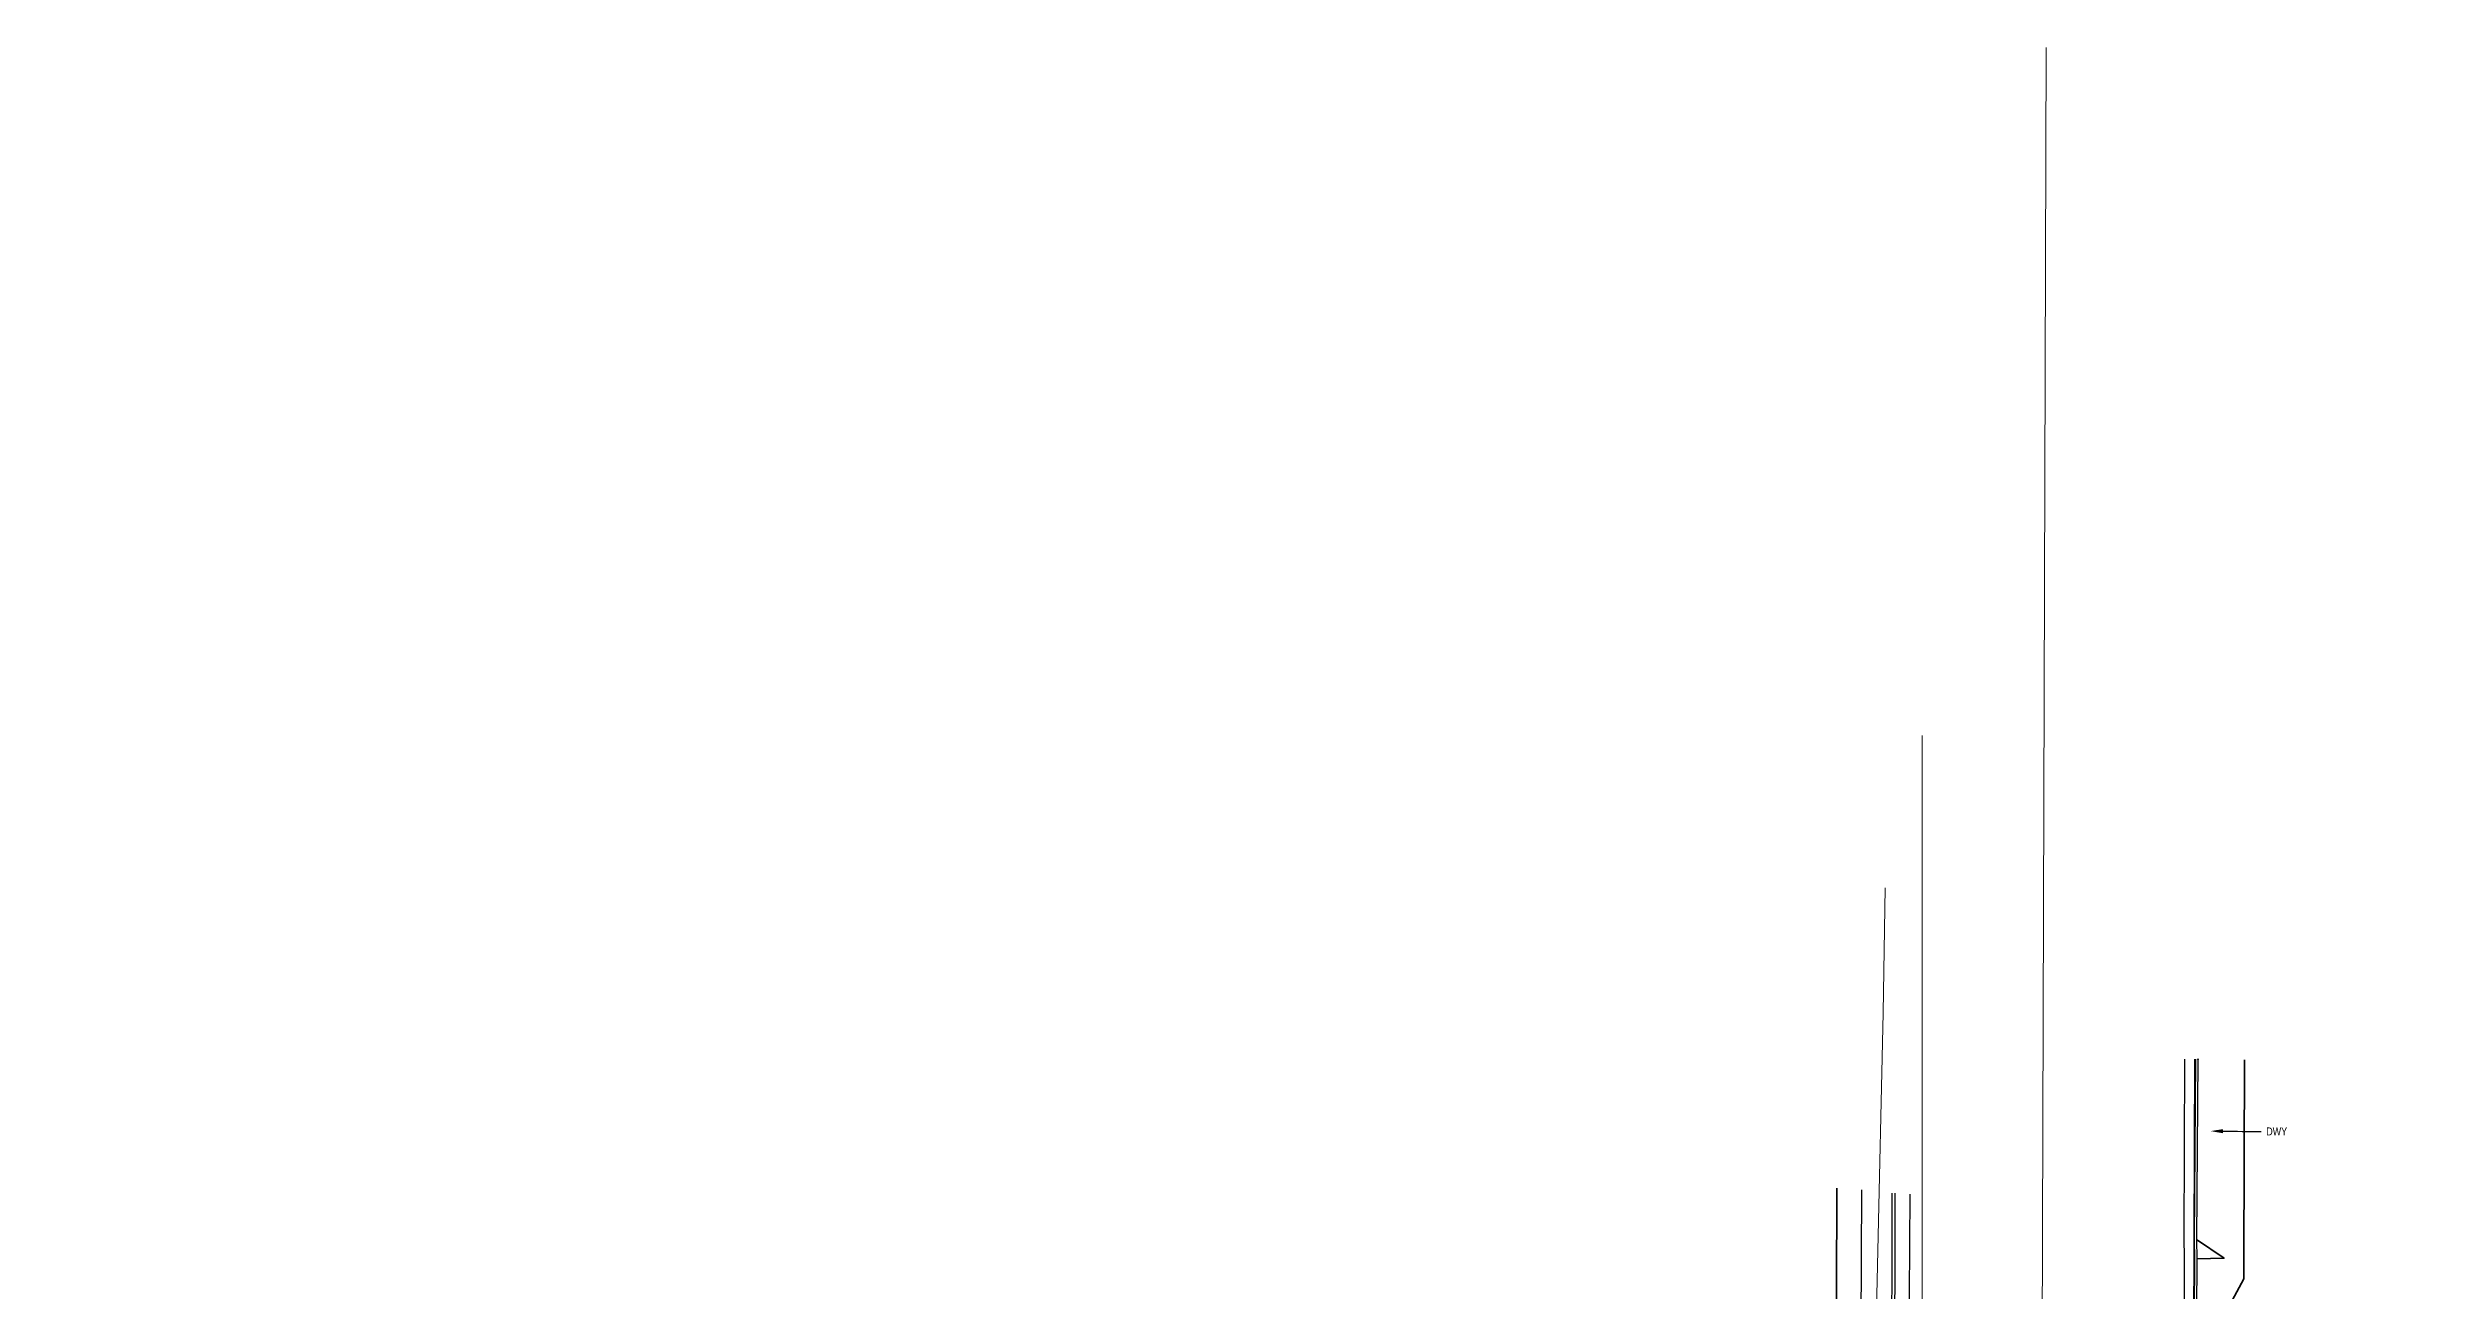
# Model space of a CAD drawing. Header units: feet. Extents: x 0 to 6444343, y 0 to 1885993.
# Drawn here: x 6433469.9 to 6433945.6, y 1885743.9 to 1885992.6 of the extents above; entities that cross this region are included whole.
import ezdxf
from ezdxf import colors
from ezdxf.entities.mleader import LeaderData, LeaderLine
from ezdxf.lldxf.tags import DXFTag
from ezdxf.math import Vec2, Vec3

# ---------------------------------------------------------------- set-up
doc = ezdxf.new("R2010")
doc.units = ezdxf.units.FT
doc.header["$MEASUREMENT"] = 0
doc.linetypes.add('DASHDOT', pattern=[1, 0.5, -0.25, 0, -0.25])
for name, color, linetype, lineweight in [('VF-ELEC-OVHD-LINE-', 253, 'OVERHEADELECTRIC', 15), ('VF-ROAD-DRIV-LINE-', 253, 'Continuous', 35), ('VF-SSWR-GEOP-LINE-QLB-', 253, 'SEWER', 15), ('VF-STRM-GEOP-LINE-QLB-', 253, 'STORMDRAIN', 15), ('VF-TOPO-BRKL-LINE-', 253, 'DASHDOT', 13), ('VF-TOPO-CONC-GTFL-LINE-', 253, 'Continuous', 25), ('VF-TOPO-CONC-LIPG-LINE-', 253, 'Continuous', 25), ('VF-TOPO-CONC-SWLK-LINE-', 253, 'Continuous', 25), ('VF-TOPO-CONC-TBCB-LINE-', 253, 'Continuous', 25), ('VF-TOPO-CONC-TBWK-LINE-', 253, 'Continuous', 35), ('VF-TOPO-CONC-TFCB-LINE-', 253, 'Continuous', 25), ('VF-TOPO-TEXT-', 253, 'Continuous', 25)]:
    doc.layers.add(name, color=color, linetype=linetype, lineweight=lineweight)
doc.styles.add('NCS1-Anno', font='arial.ttf', dxfattribs={"width": 0.8, "height": 0.1})
doc.styles.get("Standard").update_dxf_attribs({"font": 'arial.ttf'})
tags = doc.linetypes.add('OVERHEADELECTRIC', pattern='A,1,-0.03,["OE",Standard,S=0.08,R=0,X=0,Y=-0.04],-0.16,1', length=2.19).pattern_tags.tags
tags[6] = DXFTag(74, 10)
tags = doc.linetypes.add('SEWER', pattern='A,1,-0.03,["SS",Standard,S=0.08,R=0,X=0,Y=-0.04],-0.16,1', length=2.19).pattern_tags.tags
tags[6] = DXFTag(74, 10)
tags = doc.linetypes.add('STORMDRAIN', pattern='A,1,-0.03,["SD",Standard,S=0.08,R=0,X=0,Y=-0.04],-0.16,1', length=2.19).pattern_tags.tags
tags[6] = DXFTag(74, 10)

msp = doc.modelspace()

# ---------------------------------------------------------------- linework, layer by layer
at = {"layer": 'VF-ELEC-OVHD-LINE-', "ltscale": 0.6}
msp.add_lwpolyline([(6433900.52, 1885447.12), (6433833.86, 1885577.73), (6433833.2, 1885632.89), (6433836.93, 1885799.43), (6433837.39, 1885824.46)], dxfattribs=at)
at = {"layer": 'VF-ROAD-DRIV-LINE-'}
msp.add_lwpolyline([(6433899.61, 1885754.13), (6433905.13, 1885750.35), (6433899.67, 1885750.26)], dxfattribs=at)
msp.add_point((6433899.88, 1885790.16), dxfattribs=at)
at = {"layer": 'VF-SSWR-GEOP-LINE-QLB-', "ltscale": 0.6, "flags": 128}
msp.add_lwpolyline([(6433844.74, 1885854.93), (6433844.74, 1885653.61), (6433883.21, 1885653.44), (6433881.41, 1885314.98), (6433525.35, 1885315.72)], dxfattribs=at)
at = {"layer": 'VF-STRM-GEOP-LINE-QLB-', "ltscale": 0.6}
msp.add_line((6433869.53, 1885992.59), (6433867.41, 1885268.1), dxfattribs=at)
at = {"layer": 'VF-TOPO-BRKL-LINE-'}
msp.add_point((6433905.13, 1885750.35), dxfattribs=at)
at = {"layer": 'VF-TOPO-CONC-GTFL-LINE-'}
for points in [[(6433899.19, 1885790.16), (6433899.08, 1885754.3), (6433899.07, 1885750.19), (6433898.83, 1885707.05), (6433898.68, 1885648.98), (6433898.5, 1885596.72), (6433898.34, 1885578.75), (6433898.29, 1885556.79)], [(6433836.26, 1885622.44), (6433838.7, 1885631.12), (6433839.14, 1885653.07), (6433838.67, 1885670.72), (6433839.03, 1885679.07), (6433839.27, 1885722.73), (6433839.34, 1885763.39)]]:
    msp.add_lwpolyline(points, dxfattribs=at)
at = {"layer": 'VF-TOPO-CONC-LIPG-LINE-'}
for points in [[(6433897.22, 1885790.21), (6433897.05, 1885754.43), (6433897.17, 1885750.36), (6433897.16, 1885706.61)], [(6433842.07, 1885722.63), (6433842.33, 1885763.18)]]:
    msp.add_lwpolyline(points, dxfattribs=at)
at = {"layer": 'VF-TOPO-CONC-SWLK-LINE-'}
msp.add_lwpolyline([(6433832.27, 1885674.55), (6433832.49, 1885723.18), (6433832.66, 1885764.03)], dxfattribs=at)
at = {"layer": 'VF-TOPO-CONC-TBCB-LINE-'}
for points in [[(6433899.88, 1885790.16), (6433899.61, 1885754.13), (6433899.67, 1885750.26), (6433899.41, 1885707.16)], [(6433832.27, 1885674.55), (6433833.51, 1885674.35), (6433834.76, 1885674.47), (6433835.94, 1885674.91), (6433836.96, 1885675.64), (6433837.78, 1885676.63), (6433838.31, 1885677.8), (6433838.51, 1885679.07), (6433838.68, 1885722.7), (6433838.76, 1885763.34)]]:
    msp.add_lwpolyline(points, dxfattribs=at)
at = {"layer": 'VF-TOPO-CONC-TBWK-LINE-'}
for points in [[(6433909.23, 1885790.05), (6433909.11, 1885750.13), (6433909.06, 1885746.22), (6433906.72, 1885741.88), (6433906.5, 1885703.21), (6433906.22, 1885664.85), (6433906.27, 1885663.61), (6433906.23, 1885638.2), (6433906.11, 1885596.52), (6433905.9, 1885560.25), (6433905.88, 1885518.48), (6433905.6, 1885479.53), (6433905.53, 1885439.68), (6433905.51, 1885432.33), (6433905.4, 1885413.74), (6433906.2, 1885413.72), (6433907.79, 1885411.27), (6433907.75, 1885392.98), (6433907.48, 1885358.26), (6433917.66, 1885345.72), (6433923.1, 1885344.35), (6433945.59, 1885344.45)], [(6433827.99, 1885454.51), (6433828.08, 1885464.42), (6433827.5, 1885464.44), (6433826.01, 1885464.39), (6433826.05, 1885473.85), (6433823.45, 1885479.98), (6433824.16, 1885480.98), (6433826.15, 1885519.48), (6433827.19, 1885553.14), (6433827.15, 1885621.45), (6433827.23, 1885643.97), (6433827.24, 1885661.15), (6433827.56, 1885674.66), (6433827.58, 1885723.23), (6433827.7, 1885764.35)]]:
    msp.add_lwpolyline(points, dxfattribs=at)
at = {"layer": 'VF-TOPO-CONC-TFCB-LINE-'}
msp.add_lwpolyline([(6433899.43, 1885790.17), (6433899.16, 1885754.13), (6433899.22, 1885750.26), (6433898.96, 1885707.16)], dxfattribs=at)

# ---------------------------------------------------------------- leaders
at = {"layer": 'VF-TOPO-TEXT-'}
ml = msp.add_multileader_mtext('Standard', dxfattribs=at)
ml.set_content('DWY', color=256, style='NCS1-Anno')
ml.set_leader_properties()
ml.build(insert=Vec2(0, 0))
ml.multileader.update_dxf_attribs({"leader_type": 2, "dogleg_length": 0.1, "arrow_head_size": 2, "scale": 20})
ctx = ml.context
ctx.base_point, ctx.scale, ctx.char_height, ctx.arrow_head_size, ctx.landing_gap_size, ctx.plane_origin, ctx.plane_x_axis, ctx.plane_y_axis = Vec3(6433835.25, 1885655.48), 20, 1.6, 2, 0.8, Vec3(6433819.28, 1885625.42), Vec3(0, 1), Vec3(-1, 0)
notes = []
notes.append((ctx, [(0, (0, 0, 0), (0, 0), (1, 0), 1, [])]))
ctx.mtext.insert, ctx.mtext.text_direction, ctx.mtext.rotation, ctx.mtext.width, ctx.mtext.flow_direction = Vec3(6433834.45, 1885656.28), Vec3(0, 1), 1.570796, 6.8026, 5
ml = msp.add_multileader_mtext('Standard', dxfattribs=at)
ml.set_content('DWY', color=256, style='NCS1-Anno')
ml.set_leader_properties(linetype='ByLayer')
ml.build(insert=Vec2(0, 0))
ml.multileader.update_dxf_attribs({"leader_type": 2, "dogleg_length": 0.1, "arrow_head_size": 2.5, "scale": 20})
ctx = ml.context
ctx.base_point, ctx.scale, ctx.char_height, ctx.arrow_head_size, ctx.landing_gap_size, ctx.plane_origin = Vec3(6433912.56, 1885775.72), 20, 1.6, 2.5, 1, Vec3(6433871.33, 1885819.16)
notes.append((ctx, [(0, (1, 1, 0), (6433910.56, 1885775.72), (1, 0), 2, [(0, [(6433902.42, 1885775.79)], 0, [])])]))
ctx.mtext.insert, ctx.mtext.flow_direction = Vec3(6433913.56, 1885776.52), 5
for ctx, leaders in notes:
    for number, flags, end, landing, length, lines in leaders:
        leader = LeaderData()
        leader.index, (leader.has_last_leader_line, leader.has_dogleg_vector, leader.attachment_direction) = number, flags
        leader.last_leader_point, leader.dogleg_vector, leader.dogleg_length = Vec3(end), Vec3(landing), length
        for number, points, colour, breaks in lines:
            line = LeaderLine()
            line.index, line.vertices, line.color, line.breaks = number, Vec3.list(points), colors.encode_raw_color(colour), breaks
            leader.lines.append(line)
        ctx.leaders.append(leader)

doc.saveas('drawing.dxf')
